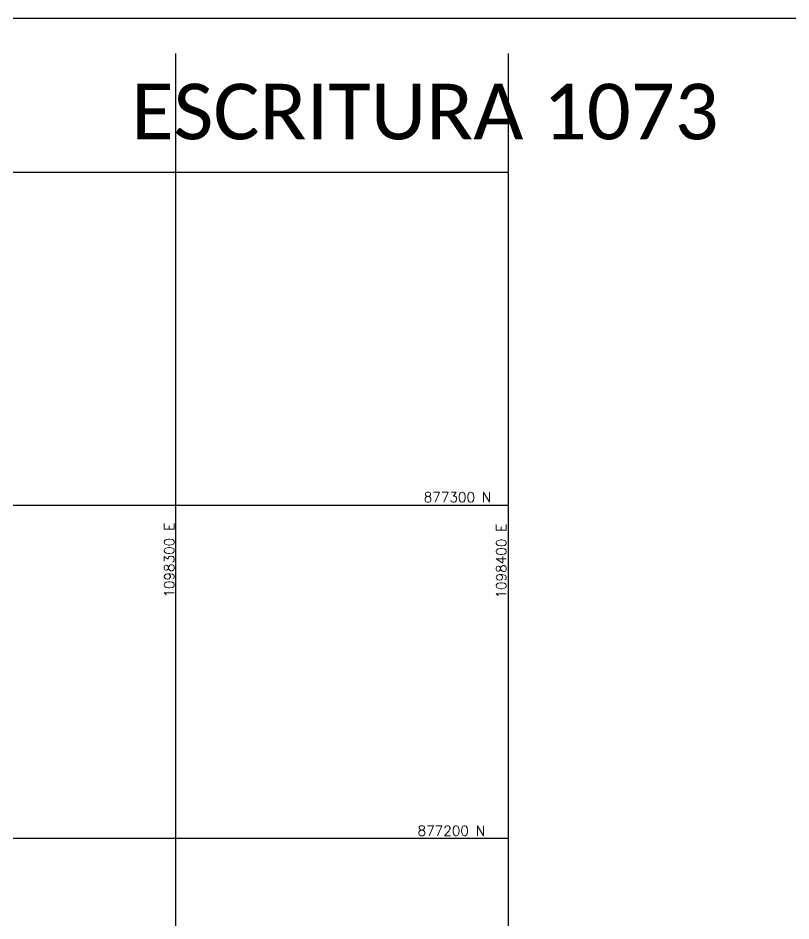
# Model space of a CAD drawing. Header units: metres. Extents: x 1097506 to 1098717, y 876450 to 877447.
# Drawn here: x 1098252.6 to 1098484.9, y 877175.1 to 877446.4 of the extents above; entities that cross this region are included whole.
import ezdxf

# ---------------------------------------------------------------- set-up
doc = ezdxf.new("R2010")
doc.units = ezdxf.units.M
for name, color, linetype in [('area', 6, 'Continuous'), ('COORD_LIN', 8, 'Continuous'), ('COORD_TXT', 8, 'Continuous'), ('Texto', 7, 'Continuous')]:
    doc.layers.add(name, color=color, linetype=linetype)
doc.styles.add('Legend', font='calibri.ttf')
doc.styles.add('Textos 1', font='simplex.shx', dxfattribs={"height": 2})

msp = doc.modelspace()

# ---------------------------------------------------------------- linework, layer by layer
at = {"layer": 'area', "color": 7}
msp.add_lwpolyline([(1097675.133, 877446.351), (1098495.308, 877446.351), (1098495.308, 876661.52), (1097675.133, 876661.52)], close=True, dxfattribs=at)
at = {"layer": 'COORD_LIN'}
for p, q in [((1098300, 877000), (1098300, 877435.748)), ((1098400, 876776.44), (1098400, 877435.748)), ((1097624.476, 877400), (1098400, 877400)), ((1097624.476, 877300), (1098400, 877300)), ((1097624.476, 877200), (1098400, 877200))]:
    msp.add_line(p, q, dxfattribs=at)

# ---------------------------------------------------------------- texts
at = {"layer": 'COORD_TXT', "color": 7, "true_color": 0xf0f0f0, "style": 'Textos 1'}
for s, p in [('877300 N', (1098374.515, 877300.887)), ('877200 N', (1098372.66, 877200.667))]:
    msp.add_text(s, height=3, dxfattribs=at).set_placement(p)
for s, p in [('1098300 E', (1098299.513, 877272.206)), ('1098400 E', (1098399.333, 877271.941))]:
    msp.add_text(s, height=3, rotation=90, dxfattribs=at).set_placement(p)
at = {"layer": 'Texto', "color": 1, "style": 'Legend'}
msp.add_text('ESCRITURA 1073', height=16.71139, dxfattribs=at).set_placement((1098286.58, 877409.898, 4909.554))

doc.saveas('drawing.dxf')
